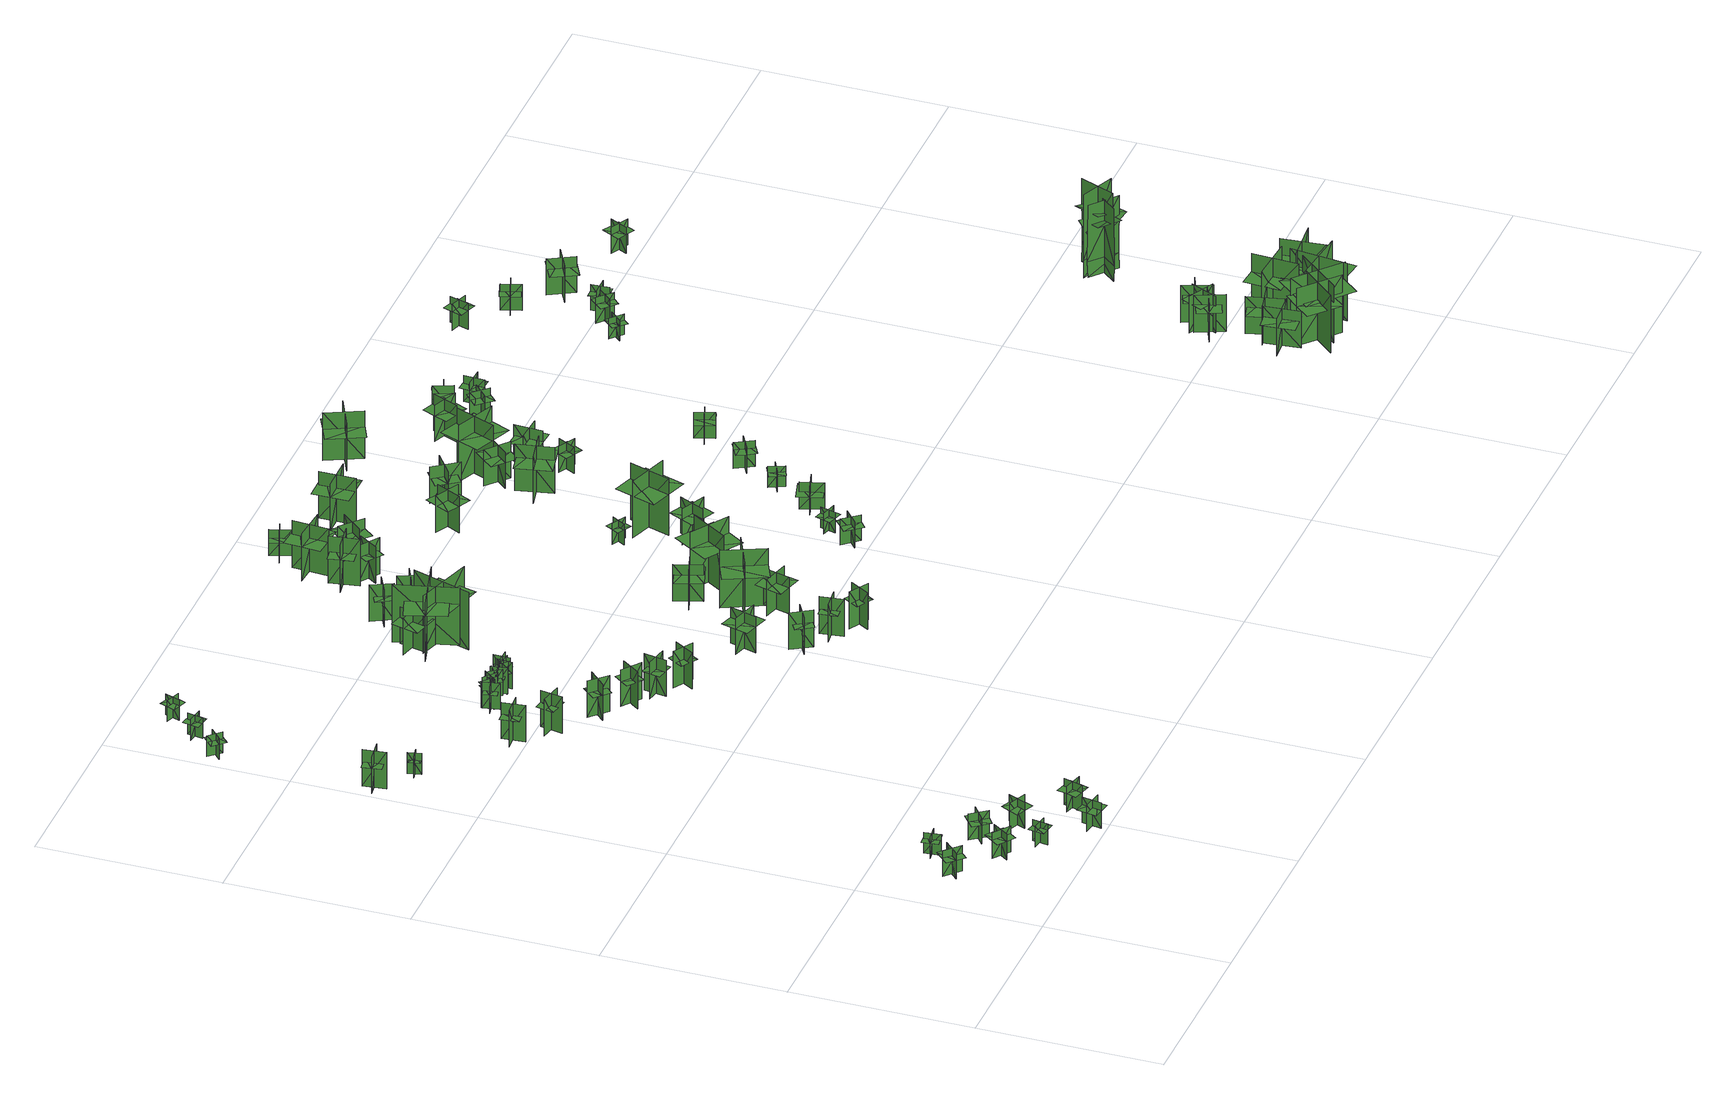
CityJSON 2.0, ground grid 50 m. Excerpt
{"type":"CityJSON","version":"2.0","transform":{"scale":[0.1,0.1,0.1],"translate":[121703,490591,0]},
"CityObjects":{
"tree1":{"type":"SolitaryVegetationObject","geometry":[{"type":"MultiSurface","lod":"1","boundaries":[[[0,1,2]],[[0,2,3]],[[4,5,6]],[[4,6,7]],[[8,9,10]],[[8,10,11]],[[8,11,12]],[[8,12,13]]]}]},
"tree2":{"type":"SolitaryVegetationObject","geometry":[{"type":"MultiSurface","lod":"1","boundaries":[[[14,15,16]],[[14,16,17]],[[18,19,20]],[[18,20,21]],[[22,23,24]],[[22,24,25]],[[22,25,26]],[[22,26,27]]]}]},
"tree3":{"type":"SolitaryVegetationObject","geometry":[{"type":"MultiSurface","lod":"1","boundaries":[[[28,29,30]],[[28,30,31]],[[32,33,34]],[[32,34,35]],[[36,37,38]],[[36,38,39]],[[36,39,40]],[[36,40,41]]]}]},
"tree4":{"type":"SolitaryVegetationObject","geometry":[{"type":"MultiSurface","lod":"1","boundaries":[[[42,43,44]],[[42,44,45]],[[46,47,48]],[[46,48,49]],[[50,51,52]],[[50,52,53]],[[50,53,54]],[[50,54,55]]]}]},
"tree5":{"type":"SolitaryVegetationObject","geometry":[{"type":"MultiSurface","lod":"1","boundaries":[[[56,57,58]],[[56,58,59]],[[60,61,62]],[[60,62,63]],[[64,65,66]],[[64,66,67]],[[64,67,68]],[[64,68,69]]]}]},
"tree6":{"type":"SolitaryVegetationObject","geometry":[{"type":"MultiSurface","lod":"1","boundaries":[[[70,71,72]],[[70,72,73]],[[74,75,76]],[[74,76,77]],[[78,79,80]],[[78,80,81]],[[78,81,82]],[[78,82,83]]]}]},
"tree7":{"type":"SolitaryVegetationObject","geometry":[{"type":"MultiSurface","lod":"1","boundaries":[[[84,85,86]],[[84,86,87]],[[88,89,90]],[[88,90,91]],[[92,93,94]],[[92,94,95]],[[92,95,96]],[[92,96,97]]]}]},
"tree8":{"type":"SolitaryVegetationObject","geometry":[{"type":"MultiSurface","lod":"1","boundaries":[[[98,99,100]],[[98,100,101]],[[102,103,104]],[[102,104,105]],[[106,107,108]],[[106,108,109]],[[106,109,110]],[[106,110,111]]]}]},
"tree9":{"type":"SolitaryVegetationObject","geometry":[{"type":"MultiSurface","lod":"1","boundaries":[[[112,113,114]],[[112,114,115]],[[116,117,118]],[[116,118,119]],[[120,121,122]],[[120,122,123]],[[120,123,124]],[[120,124,125]]]}]},
"tree10":{"type":"SolitaryVegetationObject","geometry":[{"type":"MultiSurface","lod":"1","boundaries":[[[126,127,128]],[[126,128,129]],[[130,131,132]],[[130,132,133]],[[134,135,136]],[[134,136,137]],[[134,137,138]],[[134,138,139]]]}]},
"tree11":{"type":"SolitaryVegetationObject","geometry":[{"type":"MultiSurface","lod":"1","boundaries":[[[140,141,142]],[[140,142,143]],[[144,145,146]],[[144,146,147]],[[148,149,150]],[[148,150,151]],[[148,151,152]],[[148,152,153]]]}]},
"tree12":{"type":"SolitaryVegetationObject","geometry":[{"type":"MultiSurface","lod":"1","boundaries":[[[154,155,156]],[[154,156,157]],[[158,159,160]],[[158,160,161]],[[162,163,164]],[[162,164,165]],[[162,165,166]],[[162,166,167]]]}]},
"tree13":{"type":"SolitaryVegetationObject","geometry":[{"type":"MultiSurface","lod":"1","boundaries":[[[168,169,170]],[[168,170,171]],[[172,173,174]],[[172,174,175]],[[176,177,178]],[[176,178,179]],[[176,179,180]],[[176,180,181]]]}]},
"tree14":{"type":"SolitaryVegetationObject","geometry":[{"type":"MultiSurface","lod":"1","boundaries":[[[182,183,184]],[[182,184,185]],[[186,187,188]],[[186,188,189]],[[190,191,192]],[[190,192,193]],[[190,193,194]],[[190,194,195]]]}]},
"tree15":{"type":"SolitaryVegetationObject","geometry":[{"type":"MultiSurface","lod":"1","boundaries":[[[196,197,198]],[[196,198,199]],[[200,201,202]],[[200,202,203]],[[204,205,206]],[[204,206,207]],[[204,207,208]],[[204,208,209]]]}]},
"tree16":{"type":"SolitaryVegetationObject","geometry":[{"type":"MultiSurface","lod":"1","boundaries":[[[210,211,212]],[[210,212,213]],[[214,215,216]],[[214,216,217]],[[218,219,220]],[[218,220,221]],[[218,221,222]],[[218,222,223]]]}]},
"tree17":{"type":"SolitaryVegetationObject","geometry":[{"type":"MultiSurface","lod":"1","boundaries":[[[224,225,226]],[[224,226,227]],[[228,229,230]],[[228,230,231]],[[232,233,234]],[[232,234,235]],[[232,235,236]],[[232,236,237]]]}]},
"tree18":{"type":"SolitaryVegetationObject","geometry":[{"type":"MultiSurface","lod":"1","boundaries":[[[238,239,240]],[[238,240,241]],[[242,243,244]],[[242,244,245]],[[246,247,248]],[[246,248,249]],[[246,249,250]],[[246,250,251]]]}]},
"tree19":{"type":"SolitaryVegetationObject","geometry":[{"type":"MultiSurface","lod":"1","boundaries":[[[252,253,254]],[[252,254,255]],[[256,257,258]],[[256,258,259]],[[260,261,262]],[[260,262,263]],[[260,263,264]],[[260,264,265]]]}]},
"tree20":{"type":"SolitaryVegetationObject","geometry":[{"type":"MultiSurface","lod":"1","boundaries":[[[266,267,268]],[[266,268,269]],[[270,271,272]],[[270,272,273]],[[274,275,276]],[[274,276,277]],[[274,277,278]],[[274,278,279]]]}]},
"tree21":{"type":"SolitaryVegetationObject","geometry":[{"type":"MultiSurface","lod":"1","boundaries":[[[280,281,282]],[[280,282,283]],[[284,285,286]],[[284,286,287]],[[288,289,290]],[[288,290,291]],[[288,291,292]],[[288,292,293]]]}]},
"tree22":{"type":"SolitaryVegetationObject","geometry":[{"type":"MultiSurface","lod":"1","boundaries":[[[294,295,296]],[[294,296,297]],[[298,299,300]],[[298,300,301]],[[302,303,304]],[[302,304,305]],[[302,305,306]],[[302,306,307]]]}]},
"tree23":{"type":"SolitaryVegetationObject","geometry":[{"type":"MultiSurface","lod":"1","boundaries":[[[308,309,310]],[[308,310,311]],[[312,313,314]],[[312,314,315]],[[316,317,318]],[[316,318,319]],[[316,319,320]],[[316,320,321]]]}]},
"tree24":{"type":"SolitaryVegetationObject","geometry":[{"type":"MultiSurface","lod":"1","boundaries":[[[322,323,324]],[[322,324,325]],[[326,327,328]],[[326,328,329]],[[330,331,332]],[[330,332,333]],[[330,333,334]],[[330,334,335]]]}]},
"tree25":{"type":"SolitaryVegetationObject","geometry":[{"type":"MultiSurface","lod":"1","boundaries":[[[336,337,338]],[[336,338,339]],[[340,341,342]],[[340,342,343]],[[344,345,346]],[[344,346,347]],[[344,347,348]],[[344,348,349]]]}]},
"tree26":{"type":"SolitaryVegetationObject","geometry":[{"type":"MultiSurface","lod":"1","boundaries":[[[350,351,352]],[[350,352,353]],[[354,355,356]],[[354,356,357]],[[358,359,360]],[[358,360,361]],[[358,361,362]],[[358,362,363]]]}]},
"tree27":{"type":"SolitaryVegetationObject","geometry":[{"type":"MultiSurface","lod":"1","boundaries":[[[364,365,366]],[[364,366,367]],[[368,369,370]],[[368,370,371]],[[372,373,374]],[[372,374,375]],[[372,375,376]],[[372,376,377]]]}]},
"tree28":{"type":"SolitaryVegetationObject","geometry":[{"type":"MultiSurface","lod":"1","boundaries":[[[378,379,380]],[[378,380,381]],[[382,383,384]],[[382,384,385]],[[386,387,388]],[[386,388,389]],[[386,389,390]],[[386,390,391]]]}]},
"tree29":{"type":"SolitaryVegetationObject","geometry":[{"type":"MultiSurface","lod":"1","boundaries":[[[392,393,394]],[[392,394,395]],[[396,397,398]],[[396,398,399]],[[400,401,402]],[[400,402,403]],[[400,403,404]],[[400,404,405]]]}]},
"tree30":{"type":"SolitaryVegetationObject","geometry":[{"type":"MultiSurface","lod":"1","boundaries":[[[406,407,408]],[[406,408,409]],[[410,411,412]],[[410,412,413]],[[414,415,416]],[[414,416,417]],[[414,417,418]],[[414,418,419]]]}]},
"tree31":{"type":"SolitaryVegetationObject","geometry":[{"type":"MultiSurface","lod":"1","boundaries":[[[420,421,422]],[[420,422,423]],[[424,425,426]],[[424,426,427]],[[428,429,430]],[[428,430,431]],[[428,431,432]],[[428,432,433]]]}]},
"tree32":{"type":"SolitaryVegetationObject","geometry":[{"type":"MultiSurface","lod":"1","boundaries":[[[434,435,436]],[[434,436,437]],[[438,439,440]],[[438,440,441]],[[442,443,444]],[[442,444,445]],[[442,445,446]],[[442,446,447]]]}]},
"tree33":{"type":"SolitaryVegetationObject","geometry":[{"type":"MultiSurface","lod":"1","boundaries":[[[448,449,450]],[[448,450,451]],[[452,453,454]],[[452,454,455]],[[456,457,458]],[[456,458,459]],[[456,459,460]],[[456,460,461]]]}]},
"tree34":{"type":"SolitaryVegetationObject","geometry":[{"type":"MultiSurface","lod":"1","boundaries":[[[462,463,464]],[[462,464,465]],[[466,467,468]],[[466,468,469]],[[470,471,472]],[[470,472,473]],[[470,473,474]],[[470,474,475]]]}]},
"tree35":{"type":"SolitaryVegetationObject","geometry":[{"type":"MultiSurface","lod":"1","boundaries":[[[476,477,478]],[[476,478,479]],[[480,481,482]],[[480,482,483]],[[484,485,486]],[[484,486,487]],[[484,487,488]],[[484,488,489]]]}]},
"tree36":{"type":"SolitaryVegetationObject","geometry":[{"type":"MultiSurface","lod":"1","boundaries":[[[490,491,492]],[[490,492,493]],[[494,495,496]],[[494,496,497]],[[498,499,500]],[[498,500,501]],[[498,501,502]],[[498,502,503]]]}]},
"tree37":{"type":"SolitaryVegetationObject","geometry":[{"type":"MultiSurface","lod":"1","boundaries":[[[504,505,506]],[[504,506,507]],[[508,509,510]],[[508,510,511]],[[512,513,514]],[[512,514,515]],[[512,515,516]],[[512,516,517]]]}]},
"tree38":{"type":"SolitaryVegetationObject","geometry":[{"type":"MultiSurface","lod":"1","boundaries":[[[518,519,520]],[[518,520,521]],[[522,523,524]],[[522,524,525]],[[526,527,528]],[[526,528,529]],[[526,529,530]],[[526,530,531]]]}]},
"tree39":{"type":"SolitaryVegetationObject","geometry":[{"type":"MultiSurface","lod":"1","boundaries":[[[532,533,534]],[[532,534,535]],[[536,537,538]],[[536,538,539]],[[540,541,542]],[[540,542,543]],[[540,543,544]],[[540,544,545]]]}]},
"tree40":{"type":"SolitaryVegetationObject","geometry":[{"type":"MultiSurface","lod":"1","boundaries":[[[546,547,548]],[[546,548,549]],[[550,551,552]],[[550,552,553]],[[554,555,556]],[[554,556,557]],[[554,557,558]],[[554,558,559]]]}]},
"tree41":{"type":"SolitaryVegetationObject","geometry":[{"type":"MultiSurface","lod":"1","boundaries":[[[560,561,562]],[[560,562,563]],[[564,565,566]],[[564,566,567]],[[568,569,570]],[[568,570,571]],[[568,571,572]],[[568,572,573]]]}]},
"tree42":{"type":"SolitaryVegetationObject","geometry":[{"type":"MultiSurface","lod":"1","boundaries":[[[574,575,576]],[[574,576,577]],[[578,579,580]],[[578,580,581]],[[582,583,584]],[[582,584,585]],[[582,585,586]],[[582,586,587]]]}]},
"tree43":{"type":"SolitaryVegetationObject","geometry":[{"type":"MultiSurface","lod":"1","boundaries":[[[588,589,590]],[[588,590,591]],[[592,593,594]],[[592,594,595]],[[596,597,598]],[[596,598,599]],[[596,599,600]],[[596,600,601]]]}]},
"tree44":{"type":"SolitaryVegetationObject","geometry":[{"type":"MultiSurface","lod":"1","boundaries":[[[602,603,604]],[[602,604,605]],[[606,607,608]],[[606,608,609]],[[610,611,612]],[[610,612,613]],[[610,613,614]],[[610,614,615]]]}]},
"tree45":{"type":"SolitaryVegetationObject","geometry":[{"type":"MultiSurface","lod":"1","boundaries":[[[616,617,618]],[[616,618,619]],[[620,621,622]],[[620,622,623]],[[624,625,626]],[[624,626,627]],[[624,627,628]],[[624,628,629]]]}]},
"tree46":{"type":"SolitaryVegetationObject","geometry":[{"type":"MultiSurface","lod":"1","boundaries":[[[630,631,632]],[[630,632,633]],[[634,635,636]],[[634,636,637]],[[638,639,640]],[[638,640,641]],[[638,641,642]],[[638,642,643]]]}]},
"tree47":{"type":"SolitaryVegetationObject","geometry":[{"type":"MultiSurface","lod":"1","boundaries":[[[644,645,646]],[[644,646,647]],[[648,649,650]],[[648,650,651]],[[652,653,654]],[[652,654,655]],[[652,655,656]],[[652,656,657]]]}]},
"tree48":{"type":"SolitaryVegetationObject","geometry":[{"type":"MultiSurface","lod":"1","boundaries":[[[658,659,660]],[[658,660,661]],[[662,663,664]],[[662,664,665]],[[666,667,668]],[[666,668,669]],[[666,669,670]],[[666,670,671]]]}]},
"tree49":{"type":"SolitaryVegetationObject","geometry":[{"type":"MultiSurface","lod":"1","boundaries":[[[672,673,674]],[[672,674,675]],[[676,677,678]],[[676,678,679]],[[680,681,682]],[[680,682,683]],[[680,683,684]],[[680,684,685]]]}]},
"tree50":{"type":"SolitaryVegetationObject","geometry":[{"type":"MultiSurface","lod":"1","boundaries":[[[686,687,688]],[[686,688,689]],[[690,691,692]],[[690,692,693]],[[694,695,696]],[[694,696,697]],[[694,697,698]],[[694,698,699]]]}]},
"tree51":{"type":"SolitaryVegetationObject","geometry":[{"type":"MultiSurface","lod":"1","boundaries":[[[700,701,702]],[[700,702,703]],[[704,705,706]],[[704,706,707]],[[708,709,710]],[[708,710,711]],[[708,711,712]],[[708,712,713]]]}]},
"tree52":{"type":"SolitaryVegetationObject","geometry":[{"type":"MultiSurface","lod":"1","boundaries":[[[714,715,716]],[[714,716,717]],[[718,719,720]],[[718,720,721]],[[722,723,724]],[[722,724,725]],[[722,725,726]],[[722,726,727]]]}]},
"tree53":{"type":"SolitaryVegetationObject","geometry":[{"type":"MultiSurface","lod":"1","boundaries":[[[728,729,730]],[[728,730,731]],[[732,733,734]],[[732,734,735]],[[736,737,738]],[[736,738,739]],[[736,739,740]],[[736,740,741]]]}]},
"tree54":{"type":"SolitaryVegetationObject","geometry":[{"type":"MultiSurface","lod":"1","boundaries":[[[742,743,744]],[[742,744,745]],[[746,747,748]],[[746,748,749]],[[750,751,752]],[[750,752,753]],[[750,753,754]],[[750,754,755]]]}]},
"tree55":{"type":"SolitaryVegetationObject","geometry":[{"type":"MultiSurface","lod":"1","boundaries":[[[756,757,758]],[[756,758,759]],[[760,761,762]],[[760,762,763]],[[764,765,766]],[[764,766,767]],[[764,767,768]],[[764,768,769]]]}]},
"tree56":{"type":"SolitaryVegetationObject","geometry":[{"type":"MultiSurface","lod":"1","boundaries":[[[770,771,772]],[[770,772,773]],[[774,775,776]],[[774,776,777]],[[778,779,780]],[[778,780,781]],[[778,781,782]],[[778,782,783]]]}]},
"tree57":{"type":"SolitaryVegetationObject","geometry":[{"type":"MultiSurface","lod":"1","boundaries":[[[784,785,786]],[[784,786,787]],[[788,789,790]],[[788,790,791]],[[792,793,794]],[[792,794,795]],[[792,795,796]],[[792,796,797]]]}]},
"tree58":{"type":"SolitaryVegetationObject","geometry":[{"type":"MultiSurface","lod":"1","boundaries":[[[798,799,800]],[[798,800,801]],[[802,803,804]],[[802,804,805]],[[806,807,808]],[[806,808,809]],[[806,809,810]],[[806,810,811]]]}]},
"tree59":{"type":"SolitaryVegetationObject","geometry":[{"type":"MultiSurface","lod":"1","boundaries":[[[812,813,814]],[[812,814,815]],[[816,817,818]],[[816,818,819]],[[820,821,822]],[[820,822,823]],[[820,823,824]],[[820,824,825]]]}]},
"tree60":{"type":"SolitaryVegetationObject","geometry":[{"type":"MultiSurface","lod":"1","boundaries":[[[826,827,828]],[[826,828,829]],[[830,831,832]],[[830,832,833]],[[834,835,836]],[[834,836,837]],[[834,837,838]],[[834,838,839]]]}]},
"tree61":{"type":"SolitaryVegetationObject","geometry":[{"type":"MultiSurface","lod":"1","boundaries":[[[840,841,842]],[[840,842,843]],[[844,845,846]],[[844,846,847]],[[848,849,850]],[[848,850,851]],[[848,851,852]],[[848,852,853]]]}]},
"tree62":{"type":"SolitaryVegetationObject","geometry":[{"type":"MultiSurface","lod":"1","boundaries":[[[854,855,856]],[[854,856,857]],[[858,859,860]],[[858,860,861]],[[862,863,864]],[[862,864,865]],[[862,863,866]],[[862,866,867]]]}]},
"tree63":{"type":"SolitaryVegetationObject","geometry":[{"type":"MultiSurface","lod":"1","boundaries":[[[868,869,870]],[[868,870,871]],[[872,873,874]],[[872,874,875]],[[876,877,878]],[[876,878,879]],[[876,879,880]],[[876,880,881]]]}]},
"tree64":{"type":"SolitaryVegetationObject","geometry":[{"type":"MultiSurface","lod":"1","boundaries":[[[882,883,884]],[[882,884,885]],[[886,887,888]],[[886,888,889]],[[890,891,892]],[[890,892,893]],[[890,893,894]],[[890,894,895]]]}]},
"tree65":{"type":"SolitaryVegetationObject","geometry":[{"type":"MultiSurface","lod":"1","boundaries":[[[896,897,898]],[[896,898,899]],[[900,901,902]],[[900,902,903]],[[904,905,906]],[[904,906,907]],[[904,907,908]],[[904,908,909]]]}]},
"tree66":{"type":"SolitaryVegetationObject","geometry":[{"type":"MultiSurface","lod":"1","boundaries":[[[910,911,912]],[[910,912,913]],[[914,915,916]],[[914,916,917]],[[918,919,920]],[[918,920,921]],[[918,921,922]],[[918,922,923]]]}]},
"tree67":{"type":"SolitaryVegetationObject","geometry":[{"type":"MultiSurface","lod":"1","boundaries":[[[924,925,926]],[[924,926,927]],[[928,929,930]],[[928,930,931]],[[932,933,934]],[[932,934,935]],[[932,935,936]],[[932,936,937]]]}]},
"tree68":{"type":"SolitaryVegetationObject","geometry":[{"type":"MultiSurface","lod":"1","boundaries":[[[938,939,940]],[[938,940,941]],[[942,943,944]],[[942,944,945]],[[946,947,948]],[[946,948,949]],[[946,949,950]],[[946,950,951]]]}]},
"tree69":{"type":"SolitaryVegetationObject","geometry":[{"type":"MultiSurface","lod":"1","boundaries":[[[952,953,954]],[[952,954,955]],[[956,957,958]],[[956,958,959]],[[960,961,962]],[[960,962,963]],[[960,963,964]],[[960,964,965]]]}]},
"tree70":{"type":"SolitaryVegetationObject","geometry":[{"type":"MultiSurface","lod":"1","boundaries":[[[966,967,968]],[[966,968,969]],[[970,971,972]],[[970,972,973]],[[974,975,976]],[[974,976,977]],[[974,977,978]],[[974,978,979]]]}]},
"tree71":{"type":"SolitaryVegetationObject","geometry":[{"type":"MultiSurface","lod":"1","boundaries":[[[980,981,982]],[[980,982,983]],[[984,985,986]],[[984,986,987]],[[988,989,990]],[[988,990,991]],[[988,991,992]],[[988,992,993]]]}]},
"tree72":{"type":"SolitaryVegetationObject","geometry":[{"type":"MultiSurface","lod":"1","boundaries":[[[994,995,996]],[[994,996,997]],[[998,999,1000]],[[998,1000,1001]],[[1002,1003,1004]],[[1002,1004,1005]],[[1002,1005,1006]],[[1002,1006,1007]]]}]},
"tree73":{"type":"SolitaryVegetationObject","geometry":[{"type":"MultiSurface","lod":"1","boundaries":[[[1008,1009,1010]],[[1008,1010,1011]],[[1012,1013,1014]],[[1012,1014,1015]],[[1016,1017,1018]],[[1016,1018,1019]],[[1016,1019,1020]],[[1016,1020,1021]]]}]},
"tree74":{"type":"SolitaryVegetationObject","geometry":[{"type":"MultiSurface","lod":"1","boundaries":[[[1022,1023,1024]],[[1022,1024,1025]],[[1026,1027,1028]],[[1026,1028,1029]],[[1030,1031,1032]],[[1030,1032,1033]],[[1030,1033,1034]],[[1030,1034,1035]]]}]},
"tree75":{"type":"SolitaryVegetationObject","geometry":[{"type":"MultiSurface","lod":"1","boundaries":[[[1036,1037,1038]],[[1036,1038,1039]],[[1040,1041,1042]],[[1040,1042,1043]],[[1044,1045,1046]],[[1044,1046,1047]],[[1044,1048,1049]],[[1044,1049,1045]]]}]},
"tree76":{"type":"SolitaryVegetationObject","geometry":[{"type":"MultiSurface","lod":"1","boundaries":[[[1050,1051,1052]],[[1050,1052,1053]],[[1054,1055,1056]],[[1054,1056,1057]],[[1058,1059,1060]],[[1058,1060,1061]],[[1058,1061,1062]],[[1058,1062,1063]]]}]},
"tree77":{"type":"SolitaryVegetationObject","geometry":[{"type":"MultiSurface","lod":"1","boundaries":[[[1064,1065,1066]],[[1064,1066,1067]],[[1068,1069,1070]],[[1068,1070,1071]],[[1072,1073,1074]],[[1072,1074,1075]],[[1072,1075,1076]],[[1072,1076,1077]]]}]},
"tree78":{"type":"SolitaryVegetationObject","geometry":[{"type":"MultiSurface","lod":"1","boundaries":[[[1078,1079,1080]],[[1078,1080,1081]],[[1082,1083,1084]],[[1082,1084,1085]],[[1086,1087,1088]],[[1086,1088,1089]],[[1086,1090,1091]],[[1086,1091,1087]]]}]},
"tree79":{"type":"SolitaryVegetationObject","geometry":[{"type":"MultiSurface","lod":"1","boundaries":[[[1092,1093,1094]],[[1092,1094,1095]],[[1096,1097,1098]],[[1096,1098,1099]],[[1100,1101,1102]],[[1100,1102,1103]],[[1100,1103,1104]],[[1100,1104,1105]]]}]},
"tree80":{"type":"SolitaryVegetationObject","geometry":[{"type":"MultiSurface","lod":"1","boundaries":[[[1106,1107,1108]],[[1106,1108,1109]],[[1110,1111,1112]],[[1110,1112,1113]],[[1114,1115,1116]],[[1114,1116,1117]],[[1114,1118,1119]],[[1114,1119,1115]]]}]},
"tree81":{"type":"SolitaryVegetationObject","geometry":[{"type":"MultiSurface","lod":"1","boundaries":[[[1120,1121,1122]],[[1120,1122,1123]],[[1124,1125,1126]],[[1124,1126,1127]],[[1128,1129,1130]],[[1128,1130,1131]],[[1128,1131,1132]],[[1128,1132,1133]]]}]},
"tree82":{"type":"SolitaryVegetationObject","geometry":[{"type":"MultiSurface","lod":"1","boundaries":[[[1134,1135,1136]],[[1134,1136,1137]],[[1138,1139,1140]],[[1138,1140,1141]],[[1142,1143,1144]],[[1142,1144,1145]],[[1142,1145,1146]],[[1142,1146,1147]]]}]},
"tree83":{"type":"SolitaryVegetationObject","geometry":[{"type":"MultiSurface","lod":"1","boundaries":[[[1148,1149,1150]],[[1148,1150,1151]],[[1152,1153,1154]],[[1152,1154,1155]],[[1156,1157,1158]],[[1156,1158,1159]],[[1156,1159,1160]],[[1156,1160,1161]]]}]},
"tree84":{"type":"SolitaryVegetationObject","geometry":[{"type":"MultiSurface","lod":"1","boundaries":[[[1162,1163,1164]],[[1162,1164,1165]],[[1166,1167,1168]],[[1166,1168,1169]],[[1170,1171,1172]],[[1170,1172,1173]],[[1170,1173,1174]],[[1170,1174,1175]]]}]},
"tree85":{"type":"SolitaryVegetationObject","geometry":[{"type":"MultiSurface","lod":"1","boundaries":[[[1176,1177,1178]],[[1176,1178,1179]],[[1180,1181,1182]],[[1180,1182,1183]],[[1184,1185,1181]],[[1184,1181,1180]],[[1186,1187,1177]],[[1186,1177,1176]],[[1188,1189,1190]],[[1188,1190,1191]],[[1192,1193,1194]],[[1192,1194,1195]]]}]},
"tree86":{"type":"SolitaryVegetationObject","geometry":[{"type":"MultiSurface","lod":"1","boundaries":[[[1196,1197,1198]],[[1196,1198,1199]],[[1200,1201,1202]],[[1200,1202,1203]],[[1204,1205,1201]],[[1204,1201,1200]],[[1206,1207,1197]],[[1206,1197,1196]],[[1208,1209,1210]],[[1208,1210,1211]],[[1212,1213,1214]],[[1212,1214,1215]]]}]},
"tree87":{"type":"SolitaryVegetationObject","geometry":[{"type":"MultiSurface","lod":"1","boundaries":[[[1216,1217,1218]],[[1216,1218,1219]],[[1220,1221,1222]],[[1220,1222,1223]],[[1224,1225,1226]],[[1224,1226,1227]],[[1224,1227,1228]],[[1224,1228,1229]]]}]}
},
"vertices":[
[118,308,21],[157,269,21],[157,269,97],[118,308,97],[118,271,21],[157,311,21],[157,311,97],[118,271,97],[118,271,76],[138,252,76],[177,291,76],[157,311,76],[137,330,76],[98,291,76],
[206,389,19],[211,345,19],[211,345,81],[206,389,81],[188,366,19],[232,372,19],[232,372,81],[188,366,81],[188,366,64],[191,344,64],[234,350,64],[232,372,64],[229,393,64],[185,388,64],
[238,219,20],[283,186,20],[283,186,97],[238,219,97],[244,183,20],[277,227,20],[277,227,97],[244,183,97],[244,183,76],[266,166,76],[299,211,76],[277,227,76],[254,244,76],[221,199,76],
[369,129,20],[325,135,20],[325,135,82],[369,129,82],[352,152,20],[345,109,20],[345,109,82],[352,152,82],[352,152,65],[330,156,65],[323,112,65],[345,109,65],[367,105,65],[374,149,65],
[335,299,21],[291,266,21],[291,266,98],[335,299,98],[298,304,21],[332,260,21],[332,260,98],[298,304,98],[298,304,76],[276,287,76],[310,244,76],[332,260,76],[354,277,76],[320,321,76],
[397,189,20],[420,239,20],[420,239,97],[397,189,97],[432,202,20],[381,224,20],[381,224,97],[432,202,97],[432,202,75],[443,227,75],[393,249,75],[381,224,75],[370,199,75],[421,176,75],
[461,9,20],[471,63,20],[471,63,97],[461,9,97],[491,29,20],[437,39,20],[437,39,97],[491,29,97],[491,29,75],[497,56,75],[442,67,75],[437,39,75],[432,12,75],[486,2,75],
[536,134,20],[521,81,20],[521,81,97],[536,134,97],[504,116,20],[557,102,20],[557,102,97],[504,116,97],[504,116,75],[496,89,75],[550,75,75],[557,102,75],[564,128,75],[511,143,75],
[29,1819,17],[38,1756,17],[38,1756,125],[29,1819,125],[4,1785,17],[4,1785,125],[67,1794,125],[67,1794,17],[6,1786,90],[10,1760,90],[60,1767,90],[57,1793,90],[53,1819,90],[3,1812,90],
[128,1696,18],[120,1732,18],[120,1732,80],[128,1696,80],[141,1716,18],[141,1716,80],[106,1709,80],[106,1709,18],[140,1716,60],[137,1731,60],[108,1725,60],[111,1710,60],[114,1695,60],[143,1701,60],
[55,2198,18],[25,2230,18],[25,2230,80],[55,2198,80],[57,2227,18],[24,2197,18],[24,2197,80],[57,2227,80],[57,2227,62],[42,2243,62],[9,2213,62],[24,2197,62],[39,2181,62],[72,2211,62],
[108,2311,18],[100,2268,18],[100,2268,80],[108,2311,80],[83,2294,18],[127,2287,18],[127,2287,80],[83,2294,80],[83,2294,63],[80,2273,63],[123,2265,63],[127,2287,63],[131,2309,63],[87,2316,63],
[388,1539,16],[325,1533,16],[325,1533,124],[388,1539,124],[355,1565,16],[355,1565,124],[361,1503,124],[361,1503,16],[356,1563,90],[329,1561,90],[334,1510,90],[360,1513,90],[387,1515,90],[382,1565,90],
[466,1457,15],[404,1469,15],[404,1469,123],[466,1457,123],[442,1492,15],[442,1492,123],[430,1430,123],[430,1430,15],[442,1490,89],[416,1495,89],[406,1445,89],[432,1440,89],[458,1435,89],[468,1485,89],
[159,2351,19],[174,2392,19],[174,2392,80],[159,2351,80],[186,2363,19],[144,2378,19],[144,2378,80],[186,2363,80],[186,2363,63],[193,2384,63],[151,2399,63],[144,2378,63],[136,2357,63],[178,2342,63],
[522,1397,14],[567,1353,14],[567,1353,122],[522,1397,122],[522,1355,14],[522,1355,122],[566,1401,122],[566,1401,14],[524,1357,87],[543,1339,87],[578,1375,87],[559,1393,87],[540,1412,87],[505,1375,87],
[471,1657,17],[479,1613,17],[479,1613,95],[471,1657,95],[454,1632,17],[454,1632,95],[498,1641,95],[498,1641,17],[456,1633,70],[459,1614,70],[495,1621,70],[491,1639,70],[488,1658,70],[452,1651,70],
[507,1631,17],[472,1660,17],[472,1660,95],[507,1631,95],[504,1661,17],[504,1661,95],[475,1627,95],[475,1627,17],[503,1660,70],[489,1672,70],[466,1644,70],[480,1632,70],[494,1620,70],[518,1648,70],
[520,1667,17],[491,1632,17],[491,1632,95],[520,1667,95],[490,1664,17],[490,1664,95],[525,1635,95],[525,1635,17],[491,1663,70],[479,1649,70],[507,1625,70],[519,1640,70],[531,1654,70],[503,1678,70],
[642,1342,13],[604,1292,13],[604,1292,122],[642,1342,122],[600,1336,13],[600,1336,122],[650,1298,122],[650,1298,13],[602,1335,87],[586,1314,87],[626,1283,87],[642,1304,87],[659,1325,87],[618,1356,87],
[517,1666,17],[543,1629,17],[543,1629,94],[517,1666,94],[512,1636,17],[512,1636,94],[549,1662,94],[549,1662,17],[513,1637,70],[524,1621,70],[554,1642,70],[543,1658,70],[532,1673,70],[502,1653,70],
[569,1647,17],[525,1638,17],[525,1638,95],[569,1647,95],[544,1663,17],[544,1663,95],[553,1619,95],[553,1619,17],[545,1662,70],[526,1658,70],[534,1622,70],[552,1626,70],[571,1630,70],[563,1665,70],
[580,1656,17],[552,1620,17],[552,1620,95],[580,1656,95],[550,1652,17],[550,1652,95],[586,1624,95],[586,1624,17],[551,1651,70],[540,1636,70],[568,1614,70],[580,1629,70],[592,1644,70],[563,1666,70],
[657,1279,13],[719,1266,13],[719,1266,121],[657,1279,121],[681,1244,13],[681,1244,121],[693,1306,121],[693,1306,13],[681,1246,86],[707,1241,86],[717,1291,86],[691,1296,86],[665,1301,86],[655,1251,86],
[584,1662,17],[580,1617,17],[580,1617,95],[584,1662,95],[561,1643,17],[561,1643,95],[606,1639,95],[606,1639,17],[563,1643,70],[561,1624,70],[597,1621,70],[599,1640,70],[601,1659,70],[565,1662,70],
[597,1628,18],[597,1673,18],[597,1673,96],[597,1628,96],[618,1649,18],[618,1649,96],[573,1650,96],[573,1650,18],[616,1649,71],[617,1668,71],[580,1669,71],[580,1650,71],[580,1631,71],[616,1630,71],
[777,1207,14],[724,1240,14],[724,1240,122],[777,1207,122],[768,1248,14],[768,1248,122],[734,1194,122],[734,1194,14],[767,1246,87],[744,1260,87],[717,1217,87],[740,1203,87],[762,1189,87],[789,1232,87],
[715,1909,14],[640,1928,14],[640,1928,122],[715,1909,122],[689,1953,14],[670,1879,14],[670,1879,122],[689,1953,122],[689,1953,92],[652,1963,92],[632,1888,92],[670,1879,92],[707,1869,92],[727,1943,92],
[637,1869,10],[802,1912,10],[802,1912,181],[637,1869,181],[736,1811,10],[736,1811,181],[693,1976,181],[693,1976,10],[651,1872,135],[668,1818,135],[796,1857,135],[779,1911,135],[762,1966,135],[635,1926,135],
[919,1144,16],[994,1123,16],[994,1123,123],[919,1144,123],[944,1099,16],[965,1173,16],[965,1173,123],[944,1099,123],[944,1099,93],[981,1088,93],[1003,1162,93],[965,1173,93],[928,1184,93],[907,1109,93],
[982,984,13],[1036,1016,13],[1036,1016,122],[982,984,122],[1023,974,13],[1023,974,122],[990,1028,122],[990,1028,13],[1021,976,87],[1044,989,87],[1018,1033,87],[995,1019,87],[973,1006,87],[999,962,87],
[673,1886,8],[836,1836,8],[836,1836,179],[673,1886,179],[727,1785,8],[727,1785,179],[778,1948,179],[778,1948,8],[687,1882,133],[672,1827,133],[802,1792,133],[816,1847,133],[831,1902,133],[702,1937,133],
[1121,956,12],[1059,948,12],[1059,948,121],[1121,956,121],[1088,982,12],[1088,982,121],[1096,919,121],[1096,919,12],[1088,979,86],[1062,976,86],[1069,926,86],[1095,929,86],[1121,933,86],[1114,983,86],
[744,2015,16],[800,2044,16],[800,2044,124],[744,2015,124],[784,2003,16],[784,2003,124],[755,2059,124],[755,2059,16],[783,2005,89],[807,2017,89],[783,2062,89],[760,2050,89],[736,2038,89],[760,1993,89],
[807,1966,15],[864,1992,15],[864,1992,123],[807,1966,123],[846,1951,15],[846,1951,123],[820,2009,123],[820,2009,15],[845,1954,88],[869,1964,88],[848,2011,88],[824,2000,88],[800,1989,88],[821,1943,88],
[1185,887,14],[1130,918,14],[1130,918,123],[1185,887,123],[1174,927,14],[1174,927,123],[1142,873,123],[1142,873,14],[1172,925,88],[1150,938,88],[1124,894,88],[1147,881,88],[1170,868,88],[1195,912,88],
[1185,1110,18],[1110,1130,18],[1110,1130,126],[1185,1110,126],[1159,1155,18],[1139,1080,18],[1139,1080,126],[1159,1155,126],[1159,1155,96],[1122,1165,96],[1102,1090,96],[1139,1080,96],[1177,1070,96],[1196,1145,96],
[1189,1227,14],[1078,1177,14],[1078,1177,184],[1189,1227,184],[1113,1256,14],[1164,1145,14],[1164,1145,184],[1113,1256,184],[1113,1256,136],[1058,1231,136],[1108,1120,136],[1164,1145,136],[1219,1170,136],[1169,1281,136],
[1125,1302,16],[1101,1376,16],[1101,1376,124],[1125,1302,124],[1149,1348,16],[1075,1324,16],[1075,1324,124],[1149,1348,124],[1149,1348,94],[1137,1385,94],[1063,1361,94],[1075,1324,94],[1087,1287,94],[1161,1311,94],
[889,2216,16],[902,2136,16],[902,2136,155],[889,2216,155],[858,2173,16],[858,2173,155],[938,2186,155],[938,2186,16],[861,2173,110],[866,2140,110],[931,2150,110],[925,2184,110],[920,2217,110],[855,2207,110],
[920,2145,16],[972,2109,16],[972,2109,124],[920,2145,124],[927,2104,16],[927,2104,124],[963,2156,124],[963,2156,16],[929,2106,89],[951,2091,89],[979,2133,89],[957,2148,89],[935,2162,89],[907,2121,89],
[929,2326,14],[923,2227,14],[923,2227,153],[929,2326,153],[879,2283,14],[978,2276,14],[978,2276,153],[879,2283,153],[879,2283,114],[876,2233,114],[975,2226,114],[978,2276,114],[982,2326,114],[882,2332,114],
[1247,1371,14],[1180,1269,14],[1180,1269,184],[1247,1371,184],[1167,1354,14],[1269,1288,14],[1269,1288,184],[1167,1354,184],[1167,1354,136],[1134,1303,136],[1236,1237,136],[1269,1288,136],[1303,1339,136],[1201,1405,136],
[987,2380,19],[931,2362,19],[931,2362,97],[987,2380,97],[954,2397,19],[954,2397,97],[971,2341,97],[971,2341,19],[954,2397,72],[931,2389,72],[944,2345,72],[968,2352,72],[991,2360,72],[977,2404,72],
[993,2171,16],[1044,2229,16],[1044,2229,123],[993,2171,123],[1044,2174,16],[986,2225,16],[986,2225,123],[1044,2174,123],[1044,2174,93],[1070,2203,93],[1012,2254,93],[986,2225,93],[961,2195,93],[1019,2145,93],
[1325,1318,19],[1304,1369,19],[1304,1369,96],[1325,1318,96],[1339,1352,19],[1288,1331,19],[1288,1331,96],[1339,1352,96],[1339,1352,75],[1329,1378,75],[1278,1357,75],[1288,1331,75],[1299,1306,75],[1350,1327,75],
[1322,1614,18],[1300,1576,18],[1300,1576,80],[1322,1614,80],[1293,1606,18],[1332,1585,18],[1332,1585,80],[1293,1606,80],[1293,1606,62],[1283,1587,62],[1322,1566,62],[1332,1585,62],[1343,1604,62],[1304,1626,62],
[1473,1026,24],[1515,1061,24],[1515,1061,101],[1473,1026,101],[1510,1022,24],[1474,1065,24],[1474,1065,101],[1510,1022,101],[1510,1022,80],[1531,1040,80],[1495,1083,80],[1474,1065,80],[1453,1047,80],[1488,1005,80],
[1346,1439,21],[1416,1406,21],[1416,1406,128],[1346,1439,128],[1363,1390,21],[1396,1460,21],[1396,1460,128],[1363,1390,128],[1363,1390,98],[1398,1374,98],[1431,1443,98],[1396,1460,98],[1361,1477,98],[1328,1407,98],
[1269,2006,16],[1200,2041,16],[1200,2041,124],[1269,2006,124],[1253,2055,16],[1218,1986,16],[1218,1986,124],[1253,2055,124],[1253,2055,94],[1219,2073,94],[1184,2004,94],[1218,1986,94],[1253,1969,94],[1288,2038,94],
[1507,1120,24],[1549,1108,24],[1549,1108,86],[1507,1120,86],[1521,1095,24],[1533,1137,24],[1533,1137,86],[1521,1095,86],[1521,1095,68],[1542,1088,68],[1554,1131,68],[1533,1137,68],[1512,1143,68],[1499,1101,68],
[1171,2342,11],[1172,2243,11],[1172,2243,150],[1171,2342,150],[1124,2295,11],[1224,2296,11],[1224,2296,150],[1124,2295,150],[1124,2295,111],[1125,2246,111],[1224,2246,111],[1224,2296,111],[1223,2346,111],[1124,2345,111],
[1456,1530,16],[1341,1568,16],[1341,1568,185],[1456,1530,185],[1420,1602,16],[1382,1487,16],[1382,1487,185],[1420,1602,185],[1420,1602,138],[1362,1621,138],[1324,1506,138],[1382,1487,138],[1440,1468,138],[1478,1583,138],
[1317,2099,19],[1365,2033,19],[1365,2033,128],[1317,2099,128],[1309,2047,19],[1309,2047,128],[1375,2095,128],[1375,2095,19],[1309,2047,93],[1329,2020,93],[1382,2058,93],[1362,2085,93],[1342,2113,93],[1289,2075,93],
[1605,1220,19],[1622,1159,19],[1622,1159,99],[1605,1220,99],[1586,1186,19],[1586,1186,99],[1647,1203,99],[1647,1203,19],[1586,1186,71],[1595,1153,71],[1656,1171,71],[1647,1203,71],[1638,1236,71],[1577,1219,71],
[1469,1822,16],[1449,1920,16],[1449,1920,154],[1469,1822,154],[1506,1877,16],[1408,1857,16],[1408,1857,154],[1506,1877,154],[1506,1877,116],[1496,1926,116],[1398,1906,116],[1408,1857,116],[1418,1809,116],[1515,1828,116],
[1448,1946,17],[1499,2004,17],[1499,2004,125],[1448,1946,125],[1500,1949,17],[1441,2000,17],[1441,2000,125],[1500,1949,125],[1500,1949,95],[1525,1978,95],[1467,2029,95],[1441,2000,95],[1416,1971,95],[1474,1920,95],
[1693,1315,24],[1653,1296,24],[1653,1296,85],[1693,1315,85],[1665,1325,24],[1684,1285,24],[1684,1285,85],[1665,1325,85],[1665,1325,68],[1645,1316,68],[1664,1276,68],[1684,1285,68],[1704,1295,68],[1685,1335,68],
[1525,2100,8],[1479,1988,8],[1479,1988,177],[1525,2100,177],[1450,2070,8],[1563,2023,8],[1563,2023,177],[1450,2070,177],[1450,2070,130],[1427,2013,130],[1539,1967,130],[1563,2023,130],[1586,2079,130],[1474,2126,130],
[1597,1855,18],[1571,1806,18],[1571,1806,95],[1597,1855,95],[1562,1844,18],[1611,1819,18],[1611,1819,95],[1562,1844,95],[1562,1844,73],[1549,1820,73],[1598,1794,73],[1611,1819,73],[1623,1843,73],[1574,1869,73],
[1571,1890,18],[1575,1968,18],[1575,1968,126],[1571,1890,126],[1609,1925,18],[1532,1928,18],[1532,1928,126],[1609,1925,126],[1609,1925,95],[1611,1963,95],[1534,1967,95],[1532,1928,95],[1530,1890,95],[1607,1886,95],
[1466,2325,14],[1421,2421,14],[1421,2421,155],[1466,2325,155],[1490,2393,14],[1395,2348,14],[1395,2348,155],[1490,2393,155],[1469,2327,108],[1424,2422,108],[1376,2400,108],[1422,2304,108],[1463,2441,108],[1508,2345,108],
[1752,1390,19],[1726,1439,19],[1726,1439,96],[1752,1390,96],[1763,1425,19],[1714,1399,19],[1714,1399,96],[1763,1425,96],[1763,1425,75],[1750,1450,75],[1701,1423,75],[1714,1399,75],[1728,1375,75],[1776,1401,75],
[1652,2209,10],[1622,2137,10],[1622,2137,118],[1652,2209,118],[1604,2189,10],[1676,2160,10],[1676,2160,118],[1604,2189,118],[1604,2189,87],[1589,2153,87],[1661,2124,87],[1676,2160,87],[1691,2196,87],[1619,2225,87],
[1853,1560,22],[1800,1543,22],[1800,1543,99],[1853,1560,99],[1820,1577,22],[1837,1525,22],[1837,1525,99],[1820,1577,99],[1820,1577,78],[1794,1568,78],[1811,1516,78],[1837,1525,78],[1863,1533,78],[1846,1586,78],
[1765,2099,15],[1728,2140,15],[1728,2140,91],[1765,2099,91],[1767,2136,15],[1726,2099,15],[1726,2099,91],[1767,2136,91],[1767,2136,70],[1749,2156,70],[1708,2119,70],[1726,2099,70],[1745,2078,70],[1786,2115,70],
[1709,2202,16],[1761,2221,16],[1761,2221,93],[1709,2202,93],[1743,2187,16],[1723,2238,16],[1723,2238,93],[1743,2187,93],[1743,2187,71],[1768,2196,71],[1749,2248,71],[1723,2238,71],[1697,2229,71],[1717,2177,71],
[1789,2177,20],[1788,2122,20],[1788,2122,97],[1789,2177,97],[1762,2152,20],[1817,2151,20],[1817,2151,97],[1762,2152,97],[1762,2152,75],[1761,2124,75],[1817,2123,75],[1817,2151,75],[1818,2178,75],[1763,2180,75],
[2189,1935,17],[2221,1905,17],[2221,1905,78],[2189,1935,78],[2190,1906,17],[2220,1938,17],[2220,1938,78],[2190,1906,78],[2190,1906,61],[2206,1890,61],[2236,1923,61],[2220,1938,61],[2204,1953,61],[2174,1921,61],
[2138,2299,22],[2086,2315,22],[2086,2315,99],[2138,2299,99],[2121,2332,22],[2105,2279,22],[2105,2279,99],[2121,2332,99],[2121,2332,78],[2095,2340,78],[2078,2287,78],[2105,2279,78],[2131,2270,78],[2148,2323,78],
[2675,333,18],[2775,343,18],[2775,343,127],[2675,333,127],[2731,288,18],[2721,388,18],[2721,388,127],[2731,288,127],[2731,292,97],[2774,297,97],[2765,388,97],[2721,384,97],[2678,379,97],[2687,288,97],
[2283,1992,17],[2249,1954,17],[2249,1954,94],[2283,1992,94],[2246,1990,17],[2284,1955,17],[2284,1955,94],[2246,1990,94],[2246,1990,74],[2229,1971,74],[2267,1937,74],[2284,1955,74],[2300,1974,74],[2262,2008,74],
[2825,309,14],[2740,213,14],[2740,213,185],[2825,309,185],[2743,304,14],[2743,304,185],[2838,218,185],[2838,218,14],[2743,304,131],[2708,264,131],[2784,196,131],[2819,236,131],[2855,275,131],[2779,344,131],
[2773,347,17],[2749,444,17],[2749,444,126],[2773,347,126],[2810,408,17],[2712,385,17],[2712,385,126],[2810,408,126],[2806,407,96],[2795,450,96],[2706,428,96],[2716,386,96],[2726,343,96],[2816,365,96],
[2684,516,15],[2760,548,15],[2760,548,125],[2684,516,125],[2744,492,15],[2713,568,15],[2713,568,125],[2744,492,125],[2690,519,96],[2760,548,96],[2748,578,96],[2678,549,96],[2703,489,96],[2773,517,96],
[2224,2236,17],[2241,2184,17],[2241,2184,94],[2224,2236,94],[2207,2204,17],[2260,2221,17],[2260,2221,94],[2207,2204,94],[2207,2204,73],[2216,2177,73],[2268,2194,73],[2260,2221,73],[2251,2247,73],[2199,2230,73],
[2277,1998,15],[2328,2000,15],[2328,2000,92],[2277,1998,92],[2304,1973,15],[2302,2024,15],[2302,2024,92],[2304,1973,92],[2304,1973,72],[2329,1974,72],[2327,2025,72],[2302,2024,72],[2277,2023,72],[2280,1971,72],
[2703,576,17],[2778,540,17],[2778,540,126],[2703,576,126],[2726,514,17],[2761,589,17],[2761,589,126],[2726,514,126],[2710,573,98],[2778,540,98],[2792,570,98],[2724,602,98],[2696,543,98],[2764,511,98],
[2791,224,11],[2895,343,11],[2895,343,182],[2791,224,182],[2903,233,11],[2785,336,11],[2785,336,182],[2903,233,182],[2899,237,134],[2944,289,134],[2835,384,134],[2790,332,134],[2744,280,134],[2853,185,134],
[2717,562,15],[2793,593,15],[2793,593,124],[2717,562,124],[2777,537,15],[2746,614,15],[2746,614,124],[2777,537,124],[2723,565,96],[2793,593,96],[2781,623,96],[2711,595,96],[2735,534,96],[2805,563,96],
[2911,404,15],[2783,412,15],[2783,412,186],[2911,404,186],[2856,465,15],[2856,465,186],[2848,337,186],[2848,337,15],[2856,465,132],[2802,468,132],[2797,366,132],[2850,363,132],[2903,360,132],[2909,462,132],
[2373,2086,11],[2336,2154,11],[2336,2154,119],[2373,2086,119],[2388,2135,11],[2320,2099,11],[2320,2099,119],[2388,2135,119],[2388,2135,88],[2370,2169,88],[2302,2133,88],[2320,2099,88],[2338,2065,88],[2406,2101,88],
[2826,313,11],[2983,296,11],[2983,296,182],[2826,313,182],[2897,226,11],[2915,383,11],[2915,383,182],[2897,226,182],[2898,233,134],[2966,225,134],[2982,369,134],[2914,376,134],[2846,384,134],[2829,240,134],
[2950,424,13],[2961,303,13],[2961,303,182],[2950,424,182],[2898,362,13],[3019,373,13],[3019,373,182],[2898,362,182],[2898,362,135],[2904,301,135],[3025,313,135],[3019,373,135],[3013,434,135],[2892,422,135],
[2858,902,64],[2927,843,64],[2926,842,234],[2857,900,234],[2863,833,64],[2922,902,64],[2921,903,234],[2862,834,234],[2862,834,19],[2921,903,19],[2857,900,19],[2926,842,19],[2857,901,147],[2926,842,147],[2956,877,163],[2887,936,163],[2917,850,174],[2865,894,174],[2842,868,183],[2894,824,183],
[2926,940,70],[2887,844,70],[2885,845,264],[2924,941,264],[2854,910,70],[2950,871,70],[2950,872,264],[2854,911,264],[2854,911,18],[2950,872,18],[2924,941,18],[2885,845,18],[2925,940,165],[2886,844,165],[2935,825,183],[2974,920,183],[2891,858,195],[2920,930,195],[2884,944,206],[2855,872,206],
[2575,2066,10],[2625,2041,10],[2625,2041,87],[2575,2066,87],[2587,2031,10],[2612,2080,10],[2612,2080,87],[2587,2031,87],[2587,2031,66],[2612,2018,66],[2636,2068,66],[2612,2080,66],[2587,2093,66],[2562,2043,66]
]}
